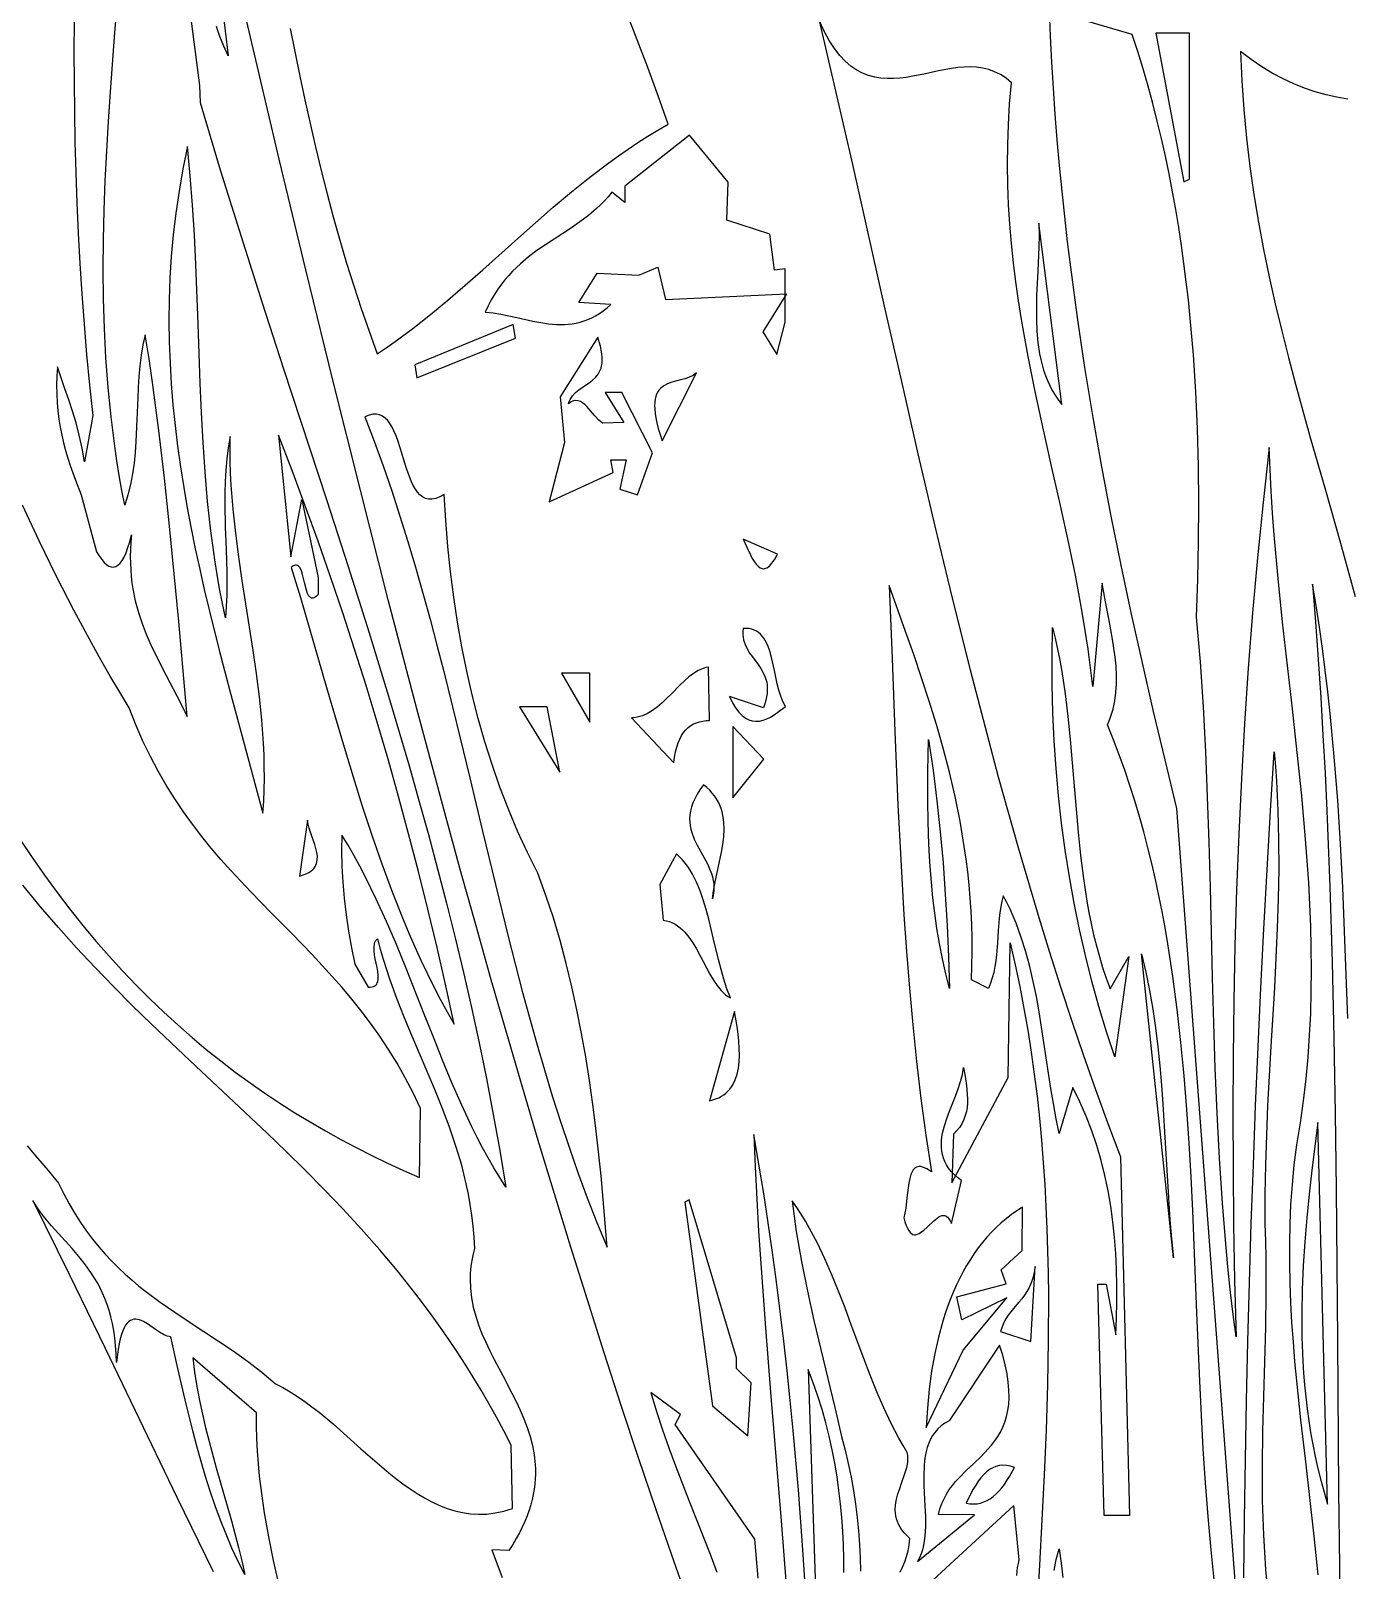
# Model space of a CAD drawing. Header units: metres. Extents: x 0 to 50, y -0.1 to 49.9.
# Drawn here: x 16.39 to 25.91, y 23.98 to 35.11 of the extents above; entities that cross this region are included whole.
import ezdxf

# ---------------------------------------------------------------- set-up
doc = ezdxf.new("R2010")
doc.units = ezdxf.units.M

msp = doc.modelspace()

# ---------------------------------------------------------------- linework, layer by layer
for points in [[(17.262786, 37.376295), (17.609184, 34.715889), (17.61275, 34.592384), (17.61275, 34.592384), (17.758399, 34.107089), (17.908288, 33.6253), (18.061297, 33.146131), (18.216305, 32.668696), (18.527838, 31.715478), (18.682123, 31.237922), (18.833927, 30.758553), (18.98213, 30.276484), (19.054531, 30.03416), (19.125611, 29.790829), (19.195231, 29.546379), (19.263251, 29.3007), (19.32953, 29.053682), (19.393929, 28.805212), (19.456307, 28.555181), (19.516525, 28.303477), (19.574442, 28.049991), (19.629919, 27.79461), (19.682816, 27.537224), (19.732991, 27.277722), (19.780307, 27.015994), (19.824621, 26.751929), (19.824621, 26.751929), (19.780194, 26.820608), (19.737223, 26.891051), (19.695608, 26.963151), (19.655253, 27.036802), (19.616059, 27.111898), (19.577926, 27.188332), (19.504455, 27.34479), (19.434052, 27.505328), (19.36593, 27.669094), (19.299303, 27.835239), (19.233383, 28.002914), (19.100519, 28.339453), (19.032, 28.506616), (18.961041, 28.67191), (18.886855, 28.834484), (18.808654, 28.993488), (18.767803, 29.071386), (18.725653, 29.148073), (18.682106, 29.223442), (18.637063, 29.297388), (18.637063, 29.297388), (18.63545, 29.186495), (18.637948, 29.07299), (18.644416, 28.957356), (18.65471, 28.840074), (18.668689, 28.721626), (18.68621, 28.602494), (18.70713, 28.48316), (18.731307, 28.364105), (18.828357, 28.198252), (18.828357, 28.198252), (18.843078, 28.197977), (18.855823, 28.199364), (18.866709, 28.202319), (18.875852, 28.206748), (18.883366, 28.212557), (18.88937, 28.219652), (18.893978, 28.227939), (18.897306, 28.237324), (18.900587, 28.259014), (18.900142, 28.283969), (18.896897, 28.311438), (18.891781, 28.34067), (18.879644, 28.401417), (18.874479, 28.43143), (18.871153, 28.460199), (18.870594, 28.486974), (18.87373, 28.511003), (18.876973, 28.521753), (18.881487, 28.531535), (18.887389, 28.540255), (18.894795, 28.547819), (18.894795, 28.547819), (18.914935, 28.473134), (18.936405, 28.399845), (18.982844, 28.257018), (19.033141, 28.118466), (19.086327, 27.983311), (19.141432, 27.850679), (19.197485, 27.719695), (19.308556, 27.459168), (19.361634, 27.327876), (19.41178, 27.19473), (19.458023, 27.058856), (19.479379, 26.989622), (19.499395, 26.919378), (19.51795, 26.848014), (19.534924, 26.775422), (19.550194, 26.70149), (19.56364, 26.626111), (19.575141, 26.549174), (19.584575, 26.470571), (19.59182, 26.390192), (19.596756, 26.307927), (19.596756, 26.307927), (19.587032, 26.270033), (19.579177, 26.232682), (19.573121, 26.195854), (19.568795, 26.159529), (19.566128, 26.123686), (19.565053, 26.088305), (19.567396, 26.018847), (19.575267, 25.950988), (19.588111, 25.884566), (19.605372, 25.819417), (19.626493, 25.755376), (19.650918, 25.692279), (19.678093, 25.629962), (19.707459, 25.56826), (19.738462, 25.507011), (19.803154, 25.385211), (19.867719, 25.263248), (19.898565, 25.201795), (19.92771, 25.13981), (19.9546, 25.077127), (19.978678, 25.013583), (19.999389, 24.949014), (20.016176, 24.883255), (20.028483, 24.816143), (20.035754, 24.747513), (20.037328, 24.712577), (20.037434, 24.677201), (20.036003, 24.641363), (20.032966, 24.605043), (20.028252, 24.568221), (20.021794, 24.530875), (20.01352, 24.492986), (20.003362, 24.454533), (19.991249, 24.415495), (19.977114, 24.375852), (19.960885, 24.335584), (19.942494, 24.294669), (19.921871, 24.253088), (19.898947, 24.21082), (19.873651, 24.167844), (19.845915, 24.124139), (19.722973, 24.129563), (19.722973, 24.129563), (19.796991, 23.928798)], [(17.681044, 36.058922), (17.814453, 34.931777), (17.814453, 34.931777), (17.784091, 35.000524), (17.756214, 35.070719), (17.730656, 35.142266)], [(21.173213, 23.668142), (21.041431, 24.042503), (20.911759, 24.41837), (20.784139, 24.795701), (20.658512, 25.174456), (20.53482, 25.554592), (20.413005, 25.936067), (20.293009, 26.318841), (20.174773, 26.70287), (20.058239, 27.088114), (19.943348, 27.474531), (19.830043, 27.862078), (19.718265, 28.250715), (19.607956, 28.640399), (19.499057, 29.031089), (19.391511, 29.422743), (19.180241, 30.208777), (18.97368, 30.998166), (18.771362, 31.790577), (18.572821, 32.585675), (18.37759, 33.383128), (18.185202, 34.182601), (17.995191, 34.983761), (17.807092, 35.786274)], [(16.700736, 35.179543), (16.699809, 34.961585), (16.700552, 34.743412), (16.703023, 34.525031), (16.707279, 34.306445), (16.713377, 34.087657), (16.721377, 33.868674), (16.731336, 33.649498), (16.743312, 33.430133), (16.757363, 33.210585), (16.773546, 32.990858), (16.791921, 32.770954), (16.812544, 32.55088), (16.835473, 32.330638), (16.77671, 31.99661), (16.77671, 31.99661), (16.759398, 32.095087), (16.738683, 32.188093), (16.715229, 32.276537), (16.689703, 32.361327), (16.662771, 32.443373), (16.635099, 32.523584), (16.580196, 32.682135), (16.580196, 32.682135), (16.576087, 32.615601), (16.574534, 32.550667), (16.575415, 32.48724), (16.578605, 32.425226), (16.583982, 32.364533), (16.591423, 32.305069), (16.600803, 32.246741), (16.611999, 32.189456), (16.624889, 32.133121), (16.639348, 32.077644), (16.655254, 32.022932), (16.672483, 31.968892), (16.710416, 31.862459), (16.752161, 31.757602), (16.863789, 31.345074), (16.863789, 31.345074), (16.882341, 31.31508), (16.900544, 31.289635), (16.918394, 31.268841), (16.935887, 31.252795), (16.953019, 31.2416), (16.969786, 31.235353), (16.986183, 31.234155), (17.002208, 31.238106), (17.017856, 31.247305), (17.033123, 31.261853), (17.048004, 31.281849), (17.062497, 31.307393), (17.076596, 31.338584), (17.090298, 31.375523), (17.1036, 31.418309), (17.116495, 31.467042), (17.116495, 31.467042), (17.1116, 31.413638), (17.108605, 31.361665), (17.107433, 31.311061), (17.108006, 31.261761), (17.110248, 31.213703), (17.11408, 31.166823), (17.119427, 31.121057), (17.12621, 31.076343), (17.143777, 30.989812), (17.166164, 30.906722), (17.192754, 30.826566), (17.222928, 30.748836), (17.25607, 30.673023), (17.29156, 30.598619), (17.367117, 30.452006), (17.444657, 30.304934), (17.482627, 30.229955), (17.519239, 30.153337), (17.519239, 30.153337), (17.457407, 30.842037), (17.425604, 31.186689), (17.391816, 31.531577), (17.354997, 31.876728), (17.314103, 32.222167), (17.268086, 32.567923), (17.242831, 32.740927), (17.215903, 32.914021), (17.215903, 32.914021), (17.199279, 32.840584), (17.186487, 32.765844), (17.176916, 32.689981), (17.169953, 32.613172), (17.164987, 32.535599), (17.161407, 32.457439), (17.155958, 32.300078), (17.148714, 32.142522), (17.142889, 32.064119), (17.134782, 31.986205), (17.123779, 31.908959), (17.109269, 31.832561), (17.090642, 31.757189), (17.067285, 31.683022), (17.067285, 31.683022), (17.046744, 31.789284), (17.02788, 31.895577), (17.010645, 32.001901), (16.994987, 32.108257), (16.96821, 32.321063), (16.947154, 32.533996), (16.931422, 32.747058), (16.920618, 32.96025), (16.914347, 33.173573), (16.912214, 33.387027), (16.913821, 33.600615), (16.918774, 33.814336), (16.926677, 34.028193), (16.937134, 34.242186), (16.949749, 34.456316), (16.964126, 34.670586), (16.996585, 35.099544), (17.031344, 35.52907)], [(18.264681, 35.12844), (18.333149, 34.784268), (18.369444, 34.612952), (18.407261, 34.442214), (18.446708, 34.272103), (18.487899, 34.102666), (18.530942, 33.933954), (18.575948, 33.766013), (18.623029, 33.598894), (18.672295, 33.432643), (18.723856, 33.267311), (18.777822, 33.102945), (18.834305, 32.939594), (18.893415, 32.777306), (18.893415, 32.777306), (18.958407, 32.820608), (19.022982, 32.865633), (19.151065, 32.96038), (19.278037, 33.060608), (19.40427, 33.165381), (19.530136, 33.27376), (19.656008, 33.384809), (19.909259, 33.611163), (20.037382, 33.724593), (20.167001, 33.836942), (20.298486, 33.947272), (20.432211, 34.054645), (20.568548, 34.158125), (20.637812, 34.208112), (20.707868, 34.256773), (20.778764, 34.303992), (20.850546, 34.349652), (20.923259, 34.393635), (20.996952, 34.435824), (20.996952, 34.435824), (20.925023, 34.64196), (20.850675, 34.845588), (20.774084, 35.046891), (20.695422, 35.24605)], [(24.949516, 23.888268), (24.923846, 24.129165), (24.901982, 24.371413), (24.883407, 24.61482), (24.867603, 24.859196), (24.854053, 25.10435), (24.842239, 25.350091), (24.821753, 25.842568), (24.802003, 26.3351), (24.791112, 26.580909), (24.778852, 26.826159), (24.764708, 27.070659), (24.74816, 27.314217), (24.728693, 27.556644), (24.705788, 27.797746), (24.678929, 28.037335), (24.647597, 28.275219), (24.611276, 28.511206), (24.591083, 28.628429), (24.569448, 28.745106), (24.546307, 28.861214), (24.521595, 28.976728), (24.495248, 29.091625), (24.467201, 29.20588), (24.437389, 29.319471), (24.405747, 29.432373), (24.372212, 29.544562), (24.336717, 29.656014), (24.299199, 29.766706), (24.259593, 29.876613), (24.217834, 29.985712), (24.173858, 30.093979), (24.173858, 30.093979), (24.186381, 30.121935), (24.197426, 30.150303), (24.215324, 30.208217), (24.228025, 30.267601), (24.236006, 30.328335), (24.23974, 30.390301), (24.239703, 30.453378), (24.236369, 30.517446), (24.230215, 30.582387), (24.221713, 30.64808), (24.211341, 30.714405), (24.186881, 30.848475), (24.160634, 30.98364), (24.1364, 31.118942), (24.068722, 30.370144), (24.068722, 30.370144), (24.05291, 30.506357), (24.034718, 30.641644), (24.014367, 30.776099), (23.992079, 30.909815), (23.968076, 31.042885), (23.942579, 31.175405), (23.887988, 31.439165), (23.830078, 31.701846), (23.77062, 31.964197), (23.711387, 32.226969), (23.65415, 32.490912), (23.60068, 32.756776), (23.575912, 32.890663), (23.55275, 33.025312), (23.531415, 33.160816), (23.51213, 33.29727), (23.495115, 33.434766), (23.480592, 33.573399), (23.468783, 33.713263), (23.459909, 33.854451), (23.454191, 33.997057), (23.451851, 34.141175), (23.45311, 34.286899), (23.45819, 34.434322), (23.467312, 34.583539), (23.480698, 34.734642), (23.480698, 34.734642), (23.440876, 34.768126), (23.400049, 34.795085), (23.358293, 34.816047), (23.315686, 34.831539), (23.272306, 34.842089), (23.228228, 34.848223), (23.18353, 34.850469), (23.13829, 34.849354), (23.092585, 34.845406), (23.046491, 34.839152), (22.953446, 34.821836), (22.859775, 34.801624), (22.766092, 34.782734), (22.71944, 34.775104), (22.673016, 34.769386), (22.626899, 34.766109), (22.581165, 34.765799), (22.53589, 34.768983), (22.491153, 34.77619), (22.447031, 34.787946), (22.4036, 34.804779), (22.360938, 34.827216), (22.319122, 34.855784), (22.278229, 34.891011), (22.238337, 34.933424), (22.199521, 34.98355), (22.16186, 35.041918), (22.125431, 35.109053), (22.090311, 35.185484)], [(22.090311, 35.185484), (22.210925, 34.666309), (22.329787, 34.145178), (22.565535, 33.099377), (22.684061, 32.575871), (22.804117, 32.052736), (22.926522, 31.530554), (23.052096, 31.009908), (23.18166, 30.491379), (23.316033, 29.975549), (23.38528, 29.718828), (23.456037, 29.463), (23.528407, 29.208137), (23.602491, 28.954313), (23.678394, 28.7016), (23.756217, 28.450071), (23.836062, 28.199799), (23.918033, 27.950856), (24.002231, 27.703315), (24.08876, 27.457249), (24.177722, 27.212731), (24.269219, 26.969833), (24.332865, 24.377202), (24.151773, 24.377202), (24.105376, 26.049915), (24.164111, 26.049915), (24.23534, 25.684902), (24.23534, 25.684902), (24.240387, 25.80412), (24.243087, 25.922518), (24.243243, 26.040057), (24.240662, 26.156697), (24.235148, 26.272401), (24.226505, 26.38713), (24.214538, 26.500844), (24.199053, 26.613504), (24.179854, 26.725071), (24.156746, 26.835507), (24.129533, 26.944773), (24.098022, 27.05283), (24.062016, 27.159638), (24.02132, 27.265159), (23.975739, 27.369354), (23.925079, 27.472184), (23.82572, 27.139162), (23.82572, 27.139162), (23.803209, 27.246814), (23.783152, 27.35567), (23.764943, 27.465468), (23.747977, 27.575943), (23.715353, 27.797874), (23.680441, 28.019358), (23.660613, 28.129275), (23.638399, 28.238291), (23.613191, 28.346143), (23.584386, 28.452568), (23.551378, 28.557303), (23.513562, 28.660084), (23.492662, 28.71066), (23.470334, 28.760648), (23.4465, 28.810017), (23.421087, 28.858733), (23.421087, 28.858733), (23.41096, 28.819597), (23.402879, 28.779094), (23.396504, 28.737436), (23.391497, 28.694839), (23.384223, 28.60768), (23.37834, 28.51933), (23.371129, 28.431501), (23.366176, 28.388317), (23.359873, 28.345904), (23.351879, 28.304478), (23.341854, 28.264252), (23.329459, 28.22544), (23.314354, 28.188257), (23.190235, 28.250724), (23.190235, 28.250724), (23.193979, 28.352198), (23.195567, 28.452451), (23.195072, 28.551526), (23.192564, 28.649465), (23.188117, 28.74631), (23.1818, 28.842103), (23.173686, 28.936887), (23.163846, 29.030704), (23.152352, 29.123596), (23.139275, 29.215605), (23.124688, 29.306773), (23.108661, 29.397143), (23.072576, 29.575657), (23.031593, 29.751485), (22.986285, 29.924963), (22.937223, 30.09643), (22.884982, 30.266223), (22.830134, 30.434681), (22.773251, 30.602141), (22.714907, 30.76894), (22.596124, 31.10191), (22.596124, 31.10191), (22.617393, 30.574604), (22.637619, 30.04622), (22.659736, 29.516902), (22.672421, 29.251938), (22.686678, 28.986796), (22.702875, 28.721493), (22.721378, 28.456048), (22.742554, 28.190479), (22.76677, 27.924803), (22.794392, 27.65904), (22.825787, 27.393207), (22.861323, 27.127322), (22.901365, 26.861404), (22.901365, 26.861404), (22.867165, 26.884402), (22.852019, 26.892077), (22.838094, 26.897352), (22.825333, 26.900343), (22.813674, 26.901161), (22.803059, 26.89992), (22.793428, 26.896733), (22.784721, 26.891714), (22.776878, 26.884977), (22.769839, 26.876633), (22.763546, 26.866797), (22.752955, 26.843099), (22.744629, 26.814791), (22.738089, 26.782778), (22.732858, 26.747967), (22.724413, 26.673573), (22.715476, 26.598857), (22.70963, 26.563645), (22.702227, 26.531071), (22.702227, 26.531071), (22.710322, 26.500626), (22.718879, 26.475086), (22.727869, 26.454148), (22.737263, 26.437511), (22.747032, 26.424872), (22.757148, 26.415928), (22.76758, 26.410376), (22.7783, 26.407916), (22.789279, 26.408243), (22.800488, 26.411056), (22.811897, 26.416051), (22.823478, 26.422928), (22.847039, 26.441113), (22.870938, 26.463192), (22.918819, 26.50935), (22.942336, 26.528591), (22.953887, 26.536193), (22.965261, 26.542047), (22.976429, 26.54585), (22.987361, 26.547299), (22.99803, 26.546092), (23.008404, 26.541926), (23.018457, 26.5345), (23.028158, 26.52351), (23.037478, 26.508654), (23.046389, 26.48963), (23.118593, 26.799077), (23.118593, 26.799077), (23.090176, 26.820887), (23.065302, 26.843219), (23.043803, 26.866043), (23.02551, 26.889331), (23.010257, 26.913056), (22.997876, 26.93719), (22.988198, 26.961704), (22.981056, 26.98657), (22.976283, 27.011761), (22.973709, 27.037248), (22.973168, 27.063004), (22.974492, 27.089), (22.977512, 27.115208), (22.982062, 27.141601), (22.995078, 27.194826), (23.012196, 27.248452), (23.032075, 27.302254), (23.074743, 27.409491), (23.094848, 27.462476), (23.112344, 27.514741), (23.125888, 27.56606), (23.134137, 27.61621), (23.134137, 27.61621), (23.145278, 27.550911), (23.155008, 27.485921), (23.161149, 27.421833), (23.162193, 27.390314), (23.161523, 27.359243), (23.158867, 27.328696), (23.153952, 27.298747), (23.146506, 27.269469), (23.136257, 27.240937), (23.122932, 27.213227), (23.10626, 27.186411), (23.085968, 27.160564), (23.061783, 27.135761), (23.04969, 26.784206), (23.456762, 27.543989), (23.47092, 28.517537), (23.47092, 28.517537), (23.507147, 28.359915), (23.540374, 28.202066), (23.570702, 28.043991), (23.598233, 27.88569), (23.623068, 27.727163), (23.645307, 27.56841), (23.665053, 27.409432), (23.682405, 27.250228), (23.697466, 27.090799), (23.710337, 26.931145), (23.721119, 26.771266), (23.729913, 26.611162), (23.73682, 26.450833), (23.741941, 26.29028), (23.745378, 26.129503), (23.747232, 25.968501), (23.746595, 25.645826), (23.740839, 25.322256), (23.730775, 24.997793), (23.717211, 24.672438), (23.700957, 24.346191), (23.682823, 24.019055), (23.644153, 23.362118)], [(23.753838, 35.262094), (23.761382, 35.072857), (23.770761, 34.884405), (23.781927, 34.696716), (23.794834, 34.509769), (23.809435, 34.323542), (23.825684, 34.138014), (23.843534, 33.953164), (23.862937, 33.768972), (23.883848, 33.585415), (23.90622, 33.402472), (23.955157, 33.038347), (24.009377, 32.676425), (24.068504, 32.316537), (24.132166, 31.958514), (24.199989, 31.602187), (24.271599, 31.247385), (24.346621, 30.893939), (24.424684, 30.54168), (24.505412, 30.190439), (24.588432, 29.840045), (24.67337, 29.490329), (25.159104, 23.073235)], [(25.69776, 23.949687), (25.670302, 24.229088), (25.639019, 24.508744), (25.606086, 24.788785), (25.573676, 25.069339), (25.543965, 25.350535), (25.530801, 25.491413), (25.519127, 25.6325), (25.509214, 25.773812), (25.501334, 25.915365), (25.49576, 26.057175), (25.492763, 26.199257), (25.492615, 26.341629), (25.495587, 26.484306), (25.501951, 26.627304), (25.51198, 26.770639), (25.525944, 26.914327), (25.544117, 27.058385), (25.544117, 27.058385), (25.570746, 27.21721), (25.593133, 27.375819), (25.611488, 27.534225), (25.626025, 27.692442), (25.636955, 27.850484), (25.644491, 28.008362), (25.648845, 28.16609), (25.650229, 28.323682), (25.648855, 28.481149), (25.644936, 28.638506), (25.638683, 28.795765), (25.63031, 28.95294), (25.620028, 29.110043), (25.608049, 29.267087), (25.579851, 29.581053), (25.547413, 29.894943), (25.512434, 30.208859), (25.441643, 30.837195), (25.409227, 31.151823), (25.38106, 31.466896), (25.3691, 31.624633), (25.35884, 31.782521), (25.350491, 31.940572), (25.344266, 32.098801), (25.344266, 32.098801), (25.299885, 31.700858), (25.260011, 31.302429), (25.224518, 30.903507), (25.19328, 30.504086), (25.16617, 30.104162), (25.143063, 29.703728), (25.123831, 29.302779), (25.108348, 28.901308), (25.096488, 28.499311), (25.088126, 28.096781), (25.083133, 27.693712), (25.081384, 27.2901), (25.082753, 26.885937), (25.087112, 26.48122), (25.094337, 26.07594), (25.1043, 25.670095), (25.1043, 25.670095), (25.083556, 25.830292), (25.064685, 25.990849), (25.047577, 26.151747), (25.032121, 26.312963), (25.005721, 26.636272), (24.984595, 26.960609), (24.967857, 27.28581), (24.954618, 27.611708), (24.943992, 27.938139), (24.935088, 28.264936), (24.918902, 28.91897), (24.909843, 29.245875), (24.898956, 29.572485), (24.885354, 29.898635), (24.868148, 30.224158), (24.846451, 30.54889), (24.833641, 30.710908), (24.819375, 30.872665), (24.819375, 30.872665), (24.828614, 31.147209), (24.834177, 31.420696), (24.835758, 31.693034), (24.833049, 31.964126), (24.825743, 32.233878), (24.813531, 32.502195), (24.796108, 32.768983), (24.773166, 33.034147), (24.759529, 33.16609), (24.744397, 33.297592), (24.727731, 33.42864), (24.709494, 33.559223), (24.689646, 33.689329), (24.668149, 33.818947), (24.644966, 33.948063), (24.620056, 34.076666), (24.593383, 34.204746), (24.564908, 34.332289), (24.534591, 34.459283), (24.502395, 34.585718), (24.468282, 34.711581), (24.432213, 34.83686), (24.394149, 34.961544), (24.354052, 35.085621), (23.753838, 35.262094)], [(24.523413, 35.095558), (24.726006, 34.019725), (24.767425, 34.039962), (24.767425, 35.095558), (24.523413, 35.095558)], [(25.91212, 34.616988), (25.833756, 34.631521), (25.755498, 34.649615), (25.677379, 34.671603), (25.599434, 34.697819), (25.521697, 34.728595), (25.444202, 34.764265), (25.366984, 34.805163), (25.290076, 34.851622), (25.213514, 34.903975), (25.13733, 34.962556), (25.13733, 34.962556), (25.14073, 34.856375), (25.145625, 34.750875), (25.159709, 34.541825), (25.179202, 34.335225), (25.203719, 34.130894), (25.232879, 33.928651), (25.266298, 33.728315), (25.303595, 33.529703), (25.344386, 33.332636), (25.388289, 33.136931), (25.434921, 32.942407), (25.4839, 32.748884), (25.534843, 32.556179), (25.641091, 32.1725), (25.750603, 31.789922), (25.86032, 31.406993), (25.967179, 31.022263)], [(19.67321, 33.078464), (19.67321, 33.078464), (19.730723, 33.072263), (19.788294, 33.062908), (19.845892, 33.05135), (19.903489, 33.038542), (20.01856, 33.012984), (20.075976, 33.002137), (20.133272, 32.993848), (20.19042, 32.989069), (20.24739, 32.988751), (20.2758, 32.990562), (20.304153, 32.993846), (20.332448, 32.998721), (20.360679, 33.005306), (20.388844, 33.013721), (20.416939, 33.024084), (20.44496, 33.036515), (20.472904, 33.051131), (20.500766, 33.068053), (20.528543, 33.0874), (20.556232, 33.109289), (20.583829, 33.133841), (20.352651, 33.148626), (20.484282, 33.360654), (20.786206, 33.346143), (20.922729, 33.40351), (20.977849, 33.169435), (21.853432, 33.211264), (21.682324, 32.935647), (21.78409, 32.771725), (21.843637, 33.004666), (21.843637, 33.390365), (21.766337, 33.381541), (21.733498, 33.641209), (21.420869, 33.741502), (21.43215, 34.017693), (21.151251, 34.356413), (20.684203, 33.989498), (20.684203, 33.869443), (20.591006, 33.944586), (20.591006, 33.944586), (20.564088, 33.912347), (20.536487, 33.881942), (20.50826, 33.853221), (20.479465, 33.826034), (20.420394, 33.775663), (20.359731, 33.729628), (20.297929, 33.686729), (20.235445, 33.645766), (20.11025, 33.564842), (20.048449, 33.522481), (19.987787, 33.477254), (19.928718, 33.427959), (19.899923, 33.401412), (19.871698, 33.373397), (19.844098, 33.343766), (19.817182, 33.312367), (19.791005, 33.279052), (19.765625, 33.243669), (19.741099, 33.206068), (19.717483, 33.166101), (19.694834, 33.123616), (19.67321, 33.078464)], [(17.520877, 34.274628), (17.520877, 34.274628), (17.487874, 34.113287), (17.459876, 33.953169), (17.436705, 33.794221), (17.418183, 33.63639), (17.404133, 33.479623), (17.394378, 33.323868), (17.38874, 33.169071), (17.387041, 33.015181), (17.389105, 32.862143), (17.394753, 32.709905), (17.403808, 32.558415), (17.416093, 32.40762), (17.431431, 32.257466), (17.449643, 32.107901), (17.470552, 31.958873), (17.493981, 31.810328), (17.519752, 31.662213), (17.547689, 31.514477), (17.577612, 31.367065), (17.609346, 31.219926), (17.642712, 31.073006), (17.677533, 30.926252), (17.75083, 30.633034), (17.827818, 30.339849), (17.907076, 30.046273), (18.066724, 29.456264), (18.066724, 29.456264), (18.072464, 29.540827), (18.075988, 29.625223), (18.077433, 29.70947), (18.076936, 29.793589), (18.074634, 29.877601), (18.070662, 29.961524), (18.05826, 30.129187), (18.040825, 30.296739), (18.01945, 30.464341), (17.995229, 30.632153), (17.969257, 30.800336), (17.916436, 31.138455), (17.891775, 31.308714), (17.869739, 31.479985), (17.851423, 31.652429), (17.83792, 31.826208), (17.833316, 31.913648), (17.830325, 32.001481), (17.829084, 32.089728), (17.829731, 32.17841), (17.829731, 32.17841), (17.815498, 32.097819), (17.80498, 32.016909), (17.797729, 31.93571), (17.793293, 31.854256), (17.791224, 31.772578), (17.791071, 31.690707), (17.794715, 31.526519), (17.800626, 31.361948), (17.805205, 31.197251), (17.805871, 31.114935), (17.804855, 31.032683), (17.801707, 30.950529), (17.795976, 30.868502), (17.795976, 30.868502), (17.773948, 30.972529), (17.753805, 31.076906), (17.735443, 31.181615), (17.718761, 31.286635), (17.703658, 31.391947), (17.690031, 31.497532), (17.666802, 31.709441), (17.648259, 31.922207), (17.633589, 32.135675), (17.621978, 32.349687), (17.612612, 32.564089), (17.597362, 32.993438), (17.58133, 33.422475), (17.570985, 33.636487), (17.558004, 33.849954), (17.541573, 34.062719), (17.520877, 34.274628)], [(23.678875, 33.721554), (23.678875, 33.721554), (23.679737, 33.635953), (23.67808, 33.549296), (23.670457, 33.374134), (23.662493, 33.198699), (23.660411, 33.111702), (23.660677, 33.025624), (23.664101, 32.940794), (23.671495, 32.85754), (23.68367, 32.776192), (23.691804, 32.736336), (23.701436, 32.697079), (23.71267, 32.658463), (23.725606, 32.62053), (23.740345, 32.583319), (23.756988, 32.546873), (23.775638, 32.511232), (23.796396, 32.476438), (23.819362, 32.442532), (23.844638, 32.409554), (23.678875, 33.721554)], [(19.180764, 32.602679), (19.892289, 32.89037), (19.876899, 32.98905), (19.166009, 32.696731), (19.180764, 32.602679)], [(20.48835, 32.896446), (20.216864, 32.46588), (20.247109, 32.135033), (20.135883, 31.706853), (20.599539, 31.917862), (20.583383, 32.00997), (20.694285, 32.00997), (20.646944, 31.798145), (20.775611, 31.755927), (20.883064, 32.060554), (20.661289, 32.497168), (20.543055, 32.497168), (20.677305, 32.280921), (20.526109, 32.276027), (20.526109, 32.276027), (20.510832, 32.285559), (20.495899, 32.297819), (20.466732, 32.328098), (20.437957, 32.362006), (20.408919, 32.394683), (20.394097, 32.409042), (20.378965, 32.421271), (20.36344, 32.430763), (20.347441, 32.436911), (20.330887, 32.439107), (20.313695, 32.436744), (20.295784, 32.429215), (20.277073, 32.415912), (20.277073, 32.415912), (20.282685, 32.432257), (20.289544, 32.44724), (20.297532, 32.460988), (20.306529, 32.473628), (20.327083, 32.496097), (20.350259, 32.515668), (20.375109, 32.533364), (20.400688, 32.550206), (20.42605, 32.567216), (20.450248, 32.585416), (20.472335, 32.605827), (20.491365, 32.629471), (20.499438, 32.642824), (20.506392, 32.657369), (20.512108, 32.673234), (20.516469, 32.690545), (20.519355, 32.70943), (20.52065, 32.730018), (20.520233, 32.752436), (20.517988, 32.776812), (20.513795, 32.803273), (20.507537, 32.831947), (20.499094, 32.862962), (20.48835, 32.896446)], [(20.954421, 32.147285), (21.202948, 32.639027), (21.202948, 32.639027), (21.191105, 32.629206), (21.178286, 32.620691), (21.150217, 32.606909), (21.11973, 32.596351), (21.087817, 32.587688), (21.023678, 32.570722), (20.993434, 32.55976), (20.965729, 32.545371), (20.953139, 32.536476), (20.941554, 32.526226), (20.9311, 32.514454), (20.9219, 32.500994), (20.914078, 32.485679), (20.907758, 32.468344), (20.903064, 32.448822), (20.900119, 32.426948), (20.899049, 32.402553), (20.899975, 32.375474), (20.903023, 32.345542), (20.908317, 32.312592), (20.915979, 32.276458), (20.926135, 32.236973), (20.938907, 32.193971), (20.954421, 32.147285)], [(18.804201, 32.320577), (18.804201, 32.320577), (18.8716, 32.144195), (18.936157, 31.96574), (18.998076, 31.785348), (19.057559, 31.603155), (19.114807, 31.419294), (19.170025, 31.233901), (19.223412, 31.047111), (19.275174, 30.859058), (19.32551, 30.669879), (19.374625, 30.479707), (19.469999, 30.096927), (19.562913, 29.711797), (19.654988, 29.325398), (19.747842, 28.93881), (19.843095, 28.553111), (19.942365, 28.169382), (19.994013, 27.978594), (20.047272, 27.788703), (20.102345, 27.599845), (20.159435, 27.412154), (20.218744, 27.225765), (20.280474, 27.040813), (20.344827, 26.857434), (20.412007, 26.675762), (20.482215, 26.495932), (20.555653, 26.318079), (20.555653, 26.318079), (20.527843, 26.661606), (20.511855, 26.833822), (20.494142, 27.006123), (20.474456, 27.178346), (20.452544, 27.350329), (20.428157, 27.521908), (20.401044, 27.692922), (20.370953, 27.863207), (20.337634, 28.032601), (20.300837, 28.200941), (20.260311, 28.368065), (20.215804, 28.533809), (20.167067, 28.698011), (20.113849, 28.860508), (20.055898, 29.021138), (20.055898, 29.021138), (19.980034, 29.172379), (19.909027, 29.326574), (19.842792, 29.48366), (19.781245, 29.643572), (19.7243, 29.806248), (19.671874, 29.971623), (19.623882, 30.139634), (19.580238, 30.310217), (19.540857, 30.483308), (19.505657, 30.658844), (19.47455, 30.83676), (19.447453, 31.016993), (19.424282, 31.19948), (19.40495, 31.384156), (19.389374, 31.570958), (19.377469, 31.759822), (19.377469, 31.759822), (19.345475, 31.741963), (19.316088, 31.730612), (19.289137, 31.725345), (19.264452, 31.725741), (19.241864, 31.731377), (19.221204, 31.74183), (19.2023, 31.756679), (19.184984, 31.775499), (19.169086, 31.797871), (19.154435, 31.823369), (19.140863, 31.851573), (19.128199, 31.88206), (19.104917, 31.948192), (19.08323, 32.018385), (19.061782, 32.08926), (19.039212, 32.157437), (19.027083, 32.189458), (19.014164, 32.219536), (19.000286, 32.247251), (18.985279, 32.272178), (18.968973, 32.293896), (18.951198, 32.311983), (18.931785, 32.326015), (18.910564, 32.335571), (18.887365, 32.340227), (18.862018, 32.339562), (18.834353, 32.333153), (18.804201, 32.320577)], [(18.180051, 32.187209), (18.269542, 31.307542), (18.348708, 31.722955), (18.466157, 31.159655), (18.466357, 31.03622), (18.466357, 31.03622), (18.455071, 31.025237), (18.444764, 31.017408), (18.43537, 31.012527), (18.426827, 31.010391), (18.41907, 31.010793), (18.412034, 31.013529), (18.405656, 31.018393), (18.39987, 31.02518), (18.389823, 31.043705), (18.381377, 31.067463), (18.367238, 31.124112), (18.353344, 31.182003), (18.345204, 31.207313), (18.335584, 31.228011), (18.330059, 31.236118), (18.323971, 31.242456), (18.317256, 31.246822), (18.309851, 31.249009), (18.301689, 31.248812), (18.292709, 31.246027), (18.282845, 31.240449), (18.272033, 31.231871), (18.272033, 31.231871), (18.337371, 31.015537), (18.401293, 30.79857), (18.527048, 30.364412), (18.653628, 29.932748), (18.718581, 29.718896), (18.785364, 29.506923), (18.854517, 29.297247), (18.926584, 29.090287), (19.002104, 28.88646), (19.081619, 28.686186), (19.123044, 28.587511), (19.165671, 28.489882), (19.209567, 28.39335), (19.2548, 28.297968), (19.301438, 28.203788), (19.349548, 28.110862), (19.399198, 28.019242), (19.450456, 27.928982), (19.450456, 27.928982), (19.389482, 28.207916), (19.32601, 28.485122), (19.260046, 28.760603), (19.191602, 29.034365), (19.120686, 29.306413), (19.047306, 29.576752), (18.971473, 29.845386), (18.893194, 30.112321), (18.812481, 30.377561), (18.72934, 30.641112), (18.643782, 30.902978), (18.555816, 31.163164), (18.465451, 31.421675), (18.372696, 31.678517), (18.277559, 31.933693), (18.180051, 32.187209)], [(16.30839, 29.268205), (16.3971, 29.135642), (16.487074, 29.007061), (16.578289, 28.882386), (16.670724, 28.761546), (16.764357, 28.644468), (16.859166, 28.531079), (16.955129, 28.421306), (17.052225, 28.315077), (17.150431, 28.212319), (17.249726, 28.112959), (17.350088, 28.016924), (17.451495, 27.924142), (17.553925, 27.83454), (17.657357, 27.748045), (17.761768, 27.664584), (17.867136, 27.584084), (17.973441, 27.506474), (18.08066, 27.43168), (18.188771, 27.359629), (18.297752, 27.290248), (18.407582, 27.223466), (18.518238, 27.159208), (18.6297, 27.097403), (18.741944, 27.037977), (18.85495, 26.980858), (18.968694, 26.925974), (19.083157, 26.87325), (19.198315, 26.822615), (19.207493, 27.319449), (19.207493, 27.319449), (19.15325, 27.433977), (19.096336, 27.543344), (19.036944, 27.64791), (18.975265, 27.748037), (18.911492, 27.844086), (18.845817, 27.936419), (18.778433, 28.025396), (18.709531, 28.111381), (18.639304, 28.194733), (18.567944, 28.275815), (18.495644, 28.354987), (18.422596, 28.432612), (18.275023, 28.584664), (18.126764, 28.734861), (17.979357, 28.886095), (17.906453, 28.963005), (17.83434, 29.041258), (17.763208, 29.121217), (17.693251, 29.203241), (17.62466, 29.287693), (17.557629, 29.374935), (17.492348, 29.465327), (17.42901, 29.559231), (17.367809, 29.657009), (17.308935, 29.759021), (17.252581, 29.86563), (17.19894, 29.977197), (17.148203, 30.094082), (17.100563, 30.216648), (17.100563, 30.216648), (17.030889, 30.330238), (16.962368, 30.445687), (16.894944, 30.562903), (16.82856, 30.681795), (16.763159, 30.802272), (16.698685, 30.924242), (16.572292, 31.172298), (16.448924, 31.425231), (16.328131, 31.682312)], [(21.540897, 31.43712), (21.540897, 31.43712), (21.566214, 31.37785), (21.591988, 31.322084), (21.60523, 31.297006), (21.618807, 31.274593), (21.632793, 31.255442), (21.647262, 31.24015), (21.662286, 31.229313), (21.677939, 31.223528), (21.686025, 31.222716), (21.694296, 31.223391), (21.711429, 31.229499), (21.729413, 31.242448), (21.74832, 31.262835), (21.768225, 31.291257), (21.789201, 31.328309), (21.540897, 31.43712)], [(25.91277, 27.970195), (25.889959, 28.602334), (25.87619, 28.91812), (25.859726, 29.233557), (25.83973, 29.548522), (25.815364, 29.862895), (25.78579, 30.176555), (25.768788, 30.33308), (25.750169, 30.48938), (25.729829, 30.645442), (25.707663, 30.80125), (25.683566, 30.956789), (25.657433, 31.112043), (25.657433, 31.112043), (25.679201, 30.838912), (25.699034, 30.565691), (25.717033, 30.292391), (25.733296, 30.019024), (25.747923, 29.745599), (25.761012, 29.472129), (25.782975, 28.925096), (25.799978, 28.378012), (25.812813, 27.830965), (25.822274, 27.284045), (25.829152, 26.737339), (25.838335, 25.644921), (25.846702, 24.55442), (25.852563, 24.010108), (25.860598, 23.46654)], [(21.538973, 30.790792), (21.538973, 30.790792), (21.537599, 30.768787), (21.537936, 30.747966), (21.539853, 30.728237), (21.543216, 30.709508), (21.553753, 30.674681), (21.568484, 30.642752), (21.586349, 30.612985), (21.606285, 30.584645), (21.648127, 30.529306), (21.667909, 30.500838), (21.685518, 30.470857), (21.69989, 30.438628), (21.709965, 30.403416), (21.71306, 30.384462), (21.714682, 30.364487), (21.714698, 30.343398), (21.712977, 30.321105), (21.709386, 30.297514), (21.703791, 30.272535), (21.696061, 30.246075), (21.686062, 30.218043), (21.440603, 30.299897), (21.440603, 30.299897), (21.462561, 30.254391), (21.485111, 30.216277), (21.508224, 30.185141), (21.531873, 30.160569), (21.556028, 30.142148), (21.580662, 30.129464), (21.605745, 30.122102), (21.631249, 30.119649), (21.657146, 30.121691), (21.683407, 30.127814), (21.710004, 30.137604), (21.736909, 30.150647), (21.764092, 30.166528), (21.791526, 30.184836), (21.847031, 30.22707), (21.847031, 30.22707), (21.827663, 30.262165), (21.811624, 30.301832), (21.798203, 30.345095), (21.786691, 30.390979), (21.766552, 30.486704), (21.745527, 30.581201), (21.732907, 30.62555), (21.717936, 30.666665), (21.699904, 30.703569), (21.689518, 30.720138), (21.6781, 30.735288), (21.665562, 30.748898), (21.651815, 30.760846), (21.63677, 30.771009), (21.620339, 30.779266), (21.602432, 30.785495), (21.582962, 30.789574), (21.561838, 30.79138), (21.538973, 30.790792)], [(23.777121, 30.798995), (23.777121, 30.798995), (23.796266, 30.720446), (23.813629, 30.641176), (23.829351, 30.561235), (23.843568, 30.480676), (23.868047, 30.317913), (23.888175, 30.153303), (23.90506, 29.987262), (23.919814, 29.820207), (23.94736, 29.484721), (23.962371, 29.317124), (23.979687, 29.150178), (24.000417, 28.984301), (24.02567, 28.819909), (24.040339, 28.7384), (24.056555, 28.657418), (24.074456, 28.577016), (24.094181, 28.497246), (24.115869, 28.418159), (24.139659, 28.339808), (24.165688, 28.262245), (24.194096, 28.185522), (24.329129, 28.419608), (24.226797, 27.69386), (24.226797, 27.69386), (24.167697, 27.874492), (24.112665, 28.056913), (24.061715, 28.241123), (24.01486, 28.427122), (23.972115, 28.614913), (23.933493, 28.804494), (23.899009, 28.995868), (23.868676, 29.189035), (23.842507, 29.383995), (23.820518, 29.580749), (23.802722, 29.779298), (23.789133, 29.979643), (23.779764, 30.181785), (23.77463, 30.385723), (23.773744, 30.59146), (23.777121, 30.798995)], [(20.73188, 30.144578), (21.039138, 29.819033), (21.039138, 29.819033), (21.044013, 29.860248), (21.050672, 29.897994), (21.059056, 29.932384), (21.069102, 29.963531), (21.080752, 29.99155), (21.093945, 30.016552), (21.10862, 30.038651), (21.124717, 30.057961), (21.142176, 30.074596), (21.160936, 30.088667), (21.180937, 30.10029), (21.202119, 30.109577), (21.22442, 30.116641), (21.247782, 30.121596), (21.272143, 30.124555), (21.297442, 30.125631), (21.288043, 30.51161), (21.288043, 30.51161), (21.269339, 30.507487), (21.251021, 30.501762), (21.215425, 30.485957), (21.181014, 30.465097), (21.147547, 30.440085), (21.114784, 30.411823), (21.082483, 30.381214), (21.018304, 30.316565), (20.985943, 30.284329), (20.953082, 30.253356), (20.919477, 30.224548), (20.884889, 30.198809), (20.849076, 30.177039), (20.811798, 30.160143), (20.792534, 30.153804), (20.772813, 30.149022), (20.752605, 30.145909), (20.73188, 30.144578)], [(20.226175, 30.467177), (20.432152, 30.112511), (20.432152, 30.467177), (20.226175, 30.467177)], [(19.92245, 30.223578), (20.215132, 29.75213), (20.123244, 30.223578), (19.92245, 30.223578)], [(21.465561, 30.082236), (21.465561, 29.566342), (21.690584, 29.846109), (21.465561, 30.082236)], [(22.880174, 29.988277), (22.880174, 29.988277), (22.913244, 29.767281), (22.941654, 29.544921), (22.96571, 29.321285), (22.98572, 29.096465), (23.001988, 28.870548), (23.014824, 28.643626), (23.024532, 28.415789), (23.03142, 28.187125), (23.03142, 28.187125), (23.004607, 28.294613), (22.980782, 28.402976), (22.959803, 28.512172), (22.941524, 28.622159), (22.9258, 28.732895), (22.912488, 28.844336), (22.901442, 28.956442), (22.892518, 29.069169), (22.885571, 29.182475), (22.880458, 29.296317), (22.877033, 29.410655), (22.875151, 29.525444), (22.875442, 29.75621), (22.880174, 29.988277)], [(25.161951, 23.927607), (25.1662, 24.354577), (25.172298, 24.781424), (25.180222, 25.208163), (25.189945, 25.63481), (25.201445, 26.061381), (25.214694, 26.487892), (25.229669, 26.914357), (25.246345, 27.340793), (25.264697, 27.767215), (25.284699, 28.193639), (25.306328, 28.620081), (25.329557, 29.046556), (25.354363, 29.47308), (25.380721, 29.899669), (25.380721, 29.899669), (25.389824, 29.793683), (25.397299, 29.687615), (25.407722, 29.47525), (25.412717, 29.262605), (25.413008, 29.04971), (25.409323, 28.836595), (25.402386, 28.623291), (25.392923, 28.409828), (25.381661, 28.196237), (25.356639, 27.768791), (25.333127, 27.341196), (25.323752, 27.127418), (25.316931, 26.913695), (25.313391, 26.700056), (25.313857, 26.486531), (25.313857, 26.486531), (25.318176, 26.363151), (25.320666, 26.239334), (25.321094, 25.990572), (25.317007, 25.740618), (25.310269, 25.489844), (25.302746, 25.238622), (25.296302, 24.987325), (25.292804, 24.736323), (25.292742, 24.611049), (25.294115, 24.485989), (25.297157, 24.361189), (25.302102, 24.236696), (25.309181, 24.112556), (25.318629, 23.988815), (25.330677, 23.86552)], [(21.252456, 29.659607), (21.252456, 29.659607), (21.227464, 29.625166), (21.206502, 29.592023), (21.189343, 29.560105), (21.175756, 29.529338), (21.165515, 29.499649), (21.158389, 29.470963), (21.15415, 29.443208), (21.152569, 29.416309), (21.153418, 29.390192), (21.156467, 29.364784), (21.161488, 29.340012), (21.168252, 29.315801), (21.186095, 29.26877), (21.208165, 29.2231), (21.257665, 29.133487), (21.281434, 29.088365), (21.302111, 29.042246), (21.310716, 29.018629), (21.317863, 28.994541), (21.32332, 28.969909), (21.326861, 28.94466), (21.328255, 28.918719), (21.327274, 28.892013), (21.32369, 28.864469), (21.317273, 28.836012), (21.317273, 28.836012), (21.325526, 28.89145), (21.33599, 28.947601), (21.360247, 29.060975), (21.383444, 29.174008), (21.392582, 29.229731), (21.398979, 29.284572), (21.401809, 29.338263), (21.400249, 29.390541), (21.393472, 29.441137), (21.387869, 29.465722), (21.380653, 29.489787), (21.37172, 29.513299), (21.360967, 29.536225), (21.348292, 29.558531), (21.33359, 29.580185), (21.316758, 29.601153), (21.297694, 29.621401), (21.276295, 29.640897), (21.252456, 29.659607)], [(18.389208, 29.403969), (18.331893, 29.000209), (18.331893, 29.000209), (18.37227, 29.013575), (18.389143, 29.021327), (18.403944, 29.029747), (18.416772, 29.038803), (18.427729, 29.048462), (18.436918, 29.058692), (18.444439, 29.069459), (18.450395, 29.080731), (18.454888, 29.092475), (18.459888, 29.117248), (18.460254, 29.143517), (18.456798, 29.171018), (18.450335, 29.199491), (18.441677, 29.228672), (18.421034, 29.288113), (18.401374, 29.347244), (18.393948, 29.376038), (18.389208, 29.403969)], [(21.057387, 29.161884), (20.936254, 28.940623), (20.962253, 28.682428), (20.962253, 28.682428), (20.985273, 28.678236), (21.007111, 28.671889), (21.027833, 28.663516), (21.047508, 28.653247), (21.066203, 28.641211), (21.083986, 28.627536), (21.100925, 28.612352), (21.117086, 28.595787), (21.147349, 28.559033), (21.175315, 28.518306), (21.201526, 28.474637), (21.226522, 28.42906), (21.275035, 28.336308), (21.299634, 28.291197), (21.325182, 28.248307), (21.352221, 28.208669), (21.381292, 28.173316), (21.396758, 28.157568), (21.412935, 28.143279), (21.42989, 28.130577), (21.447691, 28.119592), (21.447691, 28.119592), (21.422561, 28.185646), (21.400156, 28.254362), (21.379914, 28.325143), (21.361272, 28.397394), (21.326533, 28.543916), (21.291437, 28.689158), (21.272347, 28.759807), (21.251479, 28.828347), (21.228269, 28.894181), (21.202154, 28.956712), (21.172572, 29.015344), (21.156304, 29.043012), (21.138958, 29.069481), (21.120464, 29.094678), (21.100751, 29.118527), (21.079749, 29.140954), (21.057387, 29.161884)], [(16.360837, 27.050348), (16.437633, 26.961993), (16.513772, 26.871745), (16.589219, 26.779496), (16.589219, 26.779496), (16.626952, 26.703121), (16.666095, 26.630648), (16.706579, 26.561889), (16.748336, 26.496652), (16.791299, 26.434749), (16.835398, 26.37599), (16.880566, 26.320183), (16.926735, 26.267141), (16.973837, 26.216673), (17.021804, 26.168589), (17.070567, 26.122699), (17.120058, 26.078814), (17.17021, 26.036743), (17.220954, 25.996298), (17.323947, 25.919523), (17.428492, 25.846969), (17.534044, 25.77712), (17.74599, 25.639457), (17.851295, 25.568607), (17.955428, 25.494387), (18.057845, 25.415277), (18.108239, 25.373415), (18.158, 25.329761), (18.158, 25.329761), (18.211795, 25.302422), (18.264946, 25.271915), (18.317516, 25.23855), (18.369568, 25.202639), (18.421164, 25.164494), (18.472368, 25.124427), (18.573848, 25.039771), (18.674512, 24.951163), (18.774862, 24.861096), (18.8754, 24.772063), (18.97663, 24.686556), (19.02766, 24.645904), (19.079052, 24.607068), (19.130868, 24.57036), (19.183171, 24.536091), (19.236024, 24.504573), (19.289489, 24.476118), (19.343629, 24.451037), (19.398507, 24.429641), (19.454187, 24.412243), (19.51073, 24.399154), (19.568199, 24.390685), (19.626658, 24.387148), (19.68617, 24.388854), (19.746796, 24.396116), (19.8086, 24.409244), (19.871645, 24.42855), (19.862681, 24.886314), (19.862681, 24.886314), (19.809607, 24.989138), (19.755521, 25.089718), (19.700452, 25.188122), (19.644434, 25.284418), (19.587497, 25.378677), (19.529674, 25.470967), (19.470996, 25.561356), (19.411494, 25.649914), (19.351201, 25.736709), (19.290148, 25.821811), (19.228366, 25.905288), (19.165888, 25.987209), (19.038966, 26.146659), (18.909638, 26.300713), (18.778154, 26.449921), (18.644769, 26.594834), (18.509735, 26.736005), (18.373306, 26.873983), (18.235735, 27.00932), (18.097274, 27.142568), (17.818696, 27.404997), (17.539597, 27.665681), (17.400485, 27.796746), (17.262001, 27.929027), (17.1244, 28.063077), (16.987934, 28.199446), (16.852855, 28.338685), (16.719418, 28.481345), (16.587876, 28.627978), (16.45848, 28.779135), (16.331485, 28.935366)], [(24.419684, 28.439063), (24.419684, 28.439063), (24.452066, 28.306938), (24.479766, 28.173424), (24.503278, 28.03867), (24.523096, 27.902823), (24.539713, 27.76603), (24.553624, 27.628439), (24.565324, 27.490198), (24.575305, 27.351455), (24.59209, 27.07305), (24.607931, 26.794406), (24.626781, 26.516703), (24.63857, 26.378574), (24.652593, 26.241122), (24.419684, 28.439063)], [(21.478463, 28.022271), (21.296567, 27.376015), (21.296567, 27.376015), (21.320414, 27.382146), (21.342584, 27.389625), (21.363129, 27.398409), (21.382098, 27.408454), (21.399543, 27.419715), (21.415514, 27.432148), (21.43006, 27.445709), (21.443233, 27.460354), (21.455083, 27.476039), (21.465661, 27.49272), (21.483199, 27.528892), (21.496253, 27.568518), (21.505224, 27.611243), (21.510517, 27.656715), (21.512536, 27.704581), (21.511682, 27.754488), (21.508361, 27.806082), (21.502975, 27.85901), (21.495928, 27.91292), (21.478463, 28.022271)], [(25.696303, 27.219057), (25.696303, 27.219057), (25.653136, 26.874006), (25.633738, 26.701482), (25.616488, 26.528963), (25.601908, 26.356452), (25.590516, 26.183951), (25.582832, 26.011463), (25.579376, 25.838991), (25.580668, 25.666536), (25.587227, 25.494103), (25.592644, 25.407895), (25.599573, 25.321694), (25.608079, 25.235498), (25.618226, 25.14931), (25.63008, 25.063129), (25.643705, 24.976956), (25.659167, 24.89079), (25.67653, 24.804633), (25.695859, 24.718484), (25.71722, 24.632345), (25.740678, 24.546214), (25.766296, 24.460093), (25.696303, 27.219057)], [(22.000871, 23.698467), (21.972544, 24.130934), (21.939719, 24.562636), (21.901829, 24.993478), (21.880807, 25.208548), (21.858306, 25.423368), (21.834255, 25.637927), (21.808583, 25.852212), (21.781219, 26.066212), (21.752092, 26.279916), (21.721132, 26.493312), (21.688267, 26.706388), (21.653425, 26.919132), (21.616538, 27.131534), (21.616538, 27.131534), (21.626567, 26.898588), (21.638457, 26.665725), (21.651998, 26.432936), (21.666982, 26.200208), (21.700449, 25.734898), (21.73719, 25.269708), (21.813832, 24.339351), (21.850401, 23.874013)], [(16.401514, 26.655695), (16.401514, 26.655695), (16.664691, 26.122972), (16.92556, 25.587169), (17.445242, 24.510757), (17.70649, 23.972363)], [(17.936301, 23.950819), (17.887956, 24.045607), (17.842495, 24.142854), (17.799725, 24.242393), (17.759457, 24.344058), (17.721499, 24.447682), (17.685661, 24.553098), (17.651751, 24.660141), (17.619579, 24.768644), (17.588954, 24.878439), (17.559685, 24.989361), (17.504452, 25.21392), (17.452351, 25.440987), (17.401858, 25.669232), (17.401858, 25.669232), (17.388794, 25.671104), (17.3754, 25.67486), (17.347769, 25.687073), (17.319269, 25.703969), (17.290201, 25.723648), (17.23158, 25.76375), (17.202631, 25.780371), (17.17433, 25.792171), (17.160516, 25.795669), (17.146977, 25.797249), (17.133752, 25.796673), (17.120877, 25.793704), (17.108392, 25.788104), (17.096333, 25.779635), (17.084739, 25.768059), (17.073648, 25.75314), (17.063097, 25.73464), (17.053125, 25.71232), (17.043769, 25.685943), (17.035067, 25.655272), (17.027058, 25.620069), (17.019779, 25.580097), (17.007562, 25.484892), (17.007562, 25.484892), (17.005689, 25.54699), (17.001745, 25.606036), (16.995825, 25.662171), (16.988027, 25.715535), (16.978448, 25.766269), (16.967186, 25.814514), (16.954337, 25.860409), (16.939998, 25.904097), (16.924267, 25.945717), (16.90724, 25.985409), (16.889015, 26.023316), (16.86969, 26.059576), (16.84936, 26.094332), (16.828123, 26.127722), (16.783318, 26.190972), (16.736051, 26.250451), (16.687099, 26.307284), (16.587248, 26.417509), (16.537903, 26.473151), (16.489981, 26.530646), (16.444259, 26.591119), (16.401514, 26.655695)], [(21.118065, 26.643809), (21.318033, 25.170442), (21.574118, 24.95321), (21.597826, 25.337447), (21.490766, 25.440917), (21.490766, 25.517514), (21.149125, 26.659509), (21.118065, 26.643809)], [(21.893281, 26.652392), (21.893281, 26.652392), (21.907848, 26.541444), (21.924274, 26.431539), (21.942382, 26.322583), (21.961995, 26.214477), (22.005024, 26.000435), (22.051942, 25.788639), (22.101329, 25.578318), (22.151765, 25.3687), (22.201831, 25.159012), (22.250108, 24.948484), (22.250108, 24.948484), (22.27645, 24.850601), (22.299663, 24.752866), (22.319878, 24.65527), (22.337224, 24.557805), (22.351829, 24.460462), (22.363822, 24.363234), (22.373334, 24.266111), (22.380494, 24.169087), (22.385429, 24.072151), (22.388271, 23.975297)], [(22.674442, 23.968356), (22.692092, 24.004824), (22.708193, 24.042191), (22.722096, 24.081009), (22.73315, 24.12183), (22.740707, 24.165207), (22.744117, 24.211691), (22.744117, 24.211691), (22.7226, 24.232272), (22.703949, 24.252831), (22.688015, 24.27336), (22.674645, 24.293856), (22.663688, 24.314312), (22.654993, 24.334724), (22.648409, 24.355086), (22.643783, 24.375393), (22.640966, 24.395641), (22.639805, 24.415823), (22.641848, 24.455969), (22.648701, 24.495791), (22.659155, 24.535247), (22.671998, 24.574295), (22.686021, 24.612893), (22.712762, 24.688571), (22.72306, 24.725567), (22.729696, 24.761945), (22.731458, 24.797664), (22.730134, 24.815263), (22.727138, 24.832682), (22.727138, 24.832682), (22.696295, 24.883631), (22.666564, 24.935954), (22.610116, 25.044322), (22.557153, 25.156992), (22.50703, 25.273172), (22.459105, 25.392068), (22.412737, 25.512888), (22.322098, 25.757125), (22.276543, 25.878956), (22.229974, 25.999539), (22.181748, 26.118079), (22.131222, 26.233784), (22.077756, 26.345861), (22.020705, 26.453517), (21.990635, 26.505439), (21.959428, 26.555958), (21.927003, 26.604976), (21.893281, 26.652392)], [(22.863464, 25.013479), (23.130125, 25.573371), (23.445647, 25.952759), (23.122041, 25.793673), (23.084967, 25.959554), (23.44266, 26.052586), (23.405155, 26.153272), (23.557582, 26.292776), (23.559694, 26.607811), (23.559694, 26.607811), (23.519233, 26.581503), (23.480031, 26.553547), (23.442081, 26.523955), (23.405378, 26.492741), (23.369918, 26.459917), (23.335696, 26.425498), (23.302706, 26.389495), (23.270943, 26.351922), (23.240402, 26.312793), (23.211078, 26.27212), (23.182966, 26.229917), (23.15606, 26.186197), (23.130356, 26.140973), (23.105849, 26.094258), (23.082532, 26.046066), (23.060402, 25.996409), (23.039453, 25.9453), (23.01968, 25.892754), (23.001078, 25.838783), (22.983641, 25.7834), (22.952245, 25.668451), (22.92545, 25.548013), (22.903215, 25.422192), (22.8855, 25.291092), (22.872263, 25.154819), (22.863464, 25.013479)], [(23.651224, 26.178255), (23.651224, 26.178255), (23.644975, 26.134169), (23.635492, 26.094572), (23.623203, 26.058923), (23.608532, 26.026679), (23.591908, 25.997298), (23.573756, 25.970239), (23.554504, 25.944958), (23.534578, 25.920915), (23.494412, 25.874371), (23.475025, 25.850786), (23.45667, 25.826271), (23.439775, 25.800282), (23.424767, 25.772277), (23.412071, 25.741716), (23.402115, 25.708055), (23.619681, 25.636536), (23.651224, 26.178255)], [(22.801568, 24.044859), (23.213253, 24.382851), (22.952664, 24.384687), (22.952664, 24.384687), (22.963267, 24.425524), (22.976658, 24.46371), (22.992579, 24.499493), (23.010772, 24.533122), (23.030978, 24.564846), (23.052939, 24.594914), (23.076397, 24.623575), (23.101094, 24.651078), (23.153171, 24.703603), (23.207103, 24.754481), (23.260825, 24.805703), (23.312272, 24.859259), (23.336495, 24.887534), (23.359376, 24.91714), (23.380654, 24.948325), (23.400071, 24.981338), (23.417371, 25.016427), (23.432293, 25.053842), (23.444581, 25.093832), (23.453975, 25.136645), (23.460217, 25.18253), (23.46305, 25.231736), (23.462215, 25.284512), (23.457454, 25.341107), (23.448508, 25.401769), (23.43512, 25.466748), (23.41703, 25.536292), (23.393981, 25.610651), (23.029564, 25.061602), (23.029564, 25.061602), (22.999049, 25.044642), (22.972, 25.025461), (22.948221, 25.004186), (22.927517, 24.980942), (22.909692, 24.955857), (22.894549, 24.929058), (22.881894, 24.900669), (22.871531, 24.870819), (22.863264, 24.839634), (22.856897, 24.80724), (22.852235, 24.773764), (22.849083, 24.739332), (22.846521, 24.668107), (22.847647, 24.594577), (22.854702, 24.444654), (22.857499, 24.370286), (22.857723, 24.297662), (22.853807, 24.227795), (22.849807, 24.194211), (22.844186, 24.161697), (22.836747, 24.130378), (22.827295, 24.100381), (22.815633, 24.071832), (22.801568, 24.044859)], [(18.181948, 23.883884), (18.14382, 24.053214), (18.108997, 24.224257), (18.078469, 24.397422), (18.065125, 24.484928), (18.053226, 24.573117), (18.042895, 24.66204), (18.034257, 24.751749), (18.027435, 24.842294), (18.022553, 24.933726), (18.019735, 25.026097), (18.019104, 25.119457), (17.559438, 25.519031), (17.559438, 25.519031), (17.573032, 25.413924), (17.589447, 25.310827), (17.608362, 25.209511), (17.629459, 25.109748), (17.652416, 25.011311), (17.676914, 24.913972), (17.729254, 24.721675), (17.838357, 24.340227), (17.890003, 24.147429), (17.913981, 24.049715), (17.936301, 23.950819)], [(22.009567, 25.434031), (22.115286, 22.267652)], [(22.268825, 23.967098), (22.267746, 24.066231), (22.264835, 24.165213), (22.259982, 24.264035), (22.253074, 24.362687), (22.244001, 24.46116), (22.232649, 24.559446), (22.218909, 24.657534), (22.202668, 24.755416), (22.183813, 24.853082), (22.162235, 24.950523), (22.13782, 25.04773), (22.110458, 25.144693), (22.080036, 25.241404), (22.046443, 25.337853), (22.009567, 25.434031)], [(21.648502, 23.9245), (21.623995, 24.206175), (21.048026, 25.036144), (21.087484, 25.107999), (20.871663, 25.267186), (20.871663, 25.267186), (20.912748, 25.131013), (20.956659, 24.997481), (21.002886, 24.866127), (21.050921, 24.736488), (21.15038, 24.480498), (21.250964, 24.225802), (21.300406, 24.097781), (21.348604, 23.968694)], [(23.15181, 24.467763), (23.15181, 24.467763), (23.179176, 24.463023), (23.205668, 24.461569), (23.231316, 24.463291), (23.256148, 24.468076), (23.280194, 24.475815), (23.303484, 24.486394), (23.326048, 24.499704), (23.347916, 24.515632), (23.369116, 24.534068), (23.389678, 24.554899), (23.409633, 24.578016), (23.42901, 24.603306), (23.447837, 24.630659), (23.466146, 24.659962), (23.501325, 24.723976), (23.501325, 24.723976), (23.472485, 24.734255), (23.444829, 24.740084), (23.418303, 24.741663), (23.392854, 24.739197), (23.368427, 24.732887), (23.34497, 24.722937), (23.322427, 24.709548), (23.300745, 24.692924), (23.279869, 24.673267), (23.259747, 24.650779), (23.240324, 24.625664), (23.221547, 24.598124), (23.20336, 24.568361), (23.185711, 24.536578), (23.15181, 24.467763)], [(23.518619, 23.944766), (23.525085, 24.003274), (23.530349, 24.031284), (23.537168, 24.058347), (23.496264, 24.450356), (22.912015, 23.910084)], [(23.788018, 23.980694), (23.804442, 24.059198), (23.826003, 24.136644), (23.826003, 24.136644), (23.840882, 24.033407), (23.852319, 23.929333)]]:
    msp.add_lwpolyline(points)

doc.saveas('drawing.dxf')
